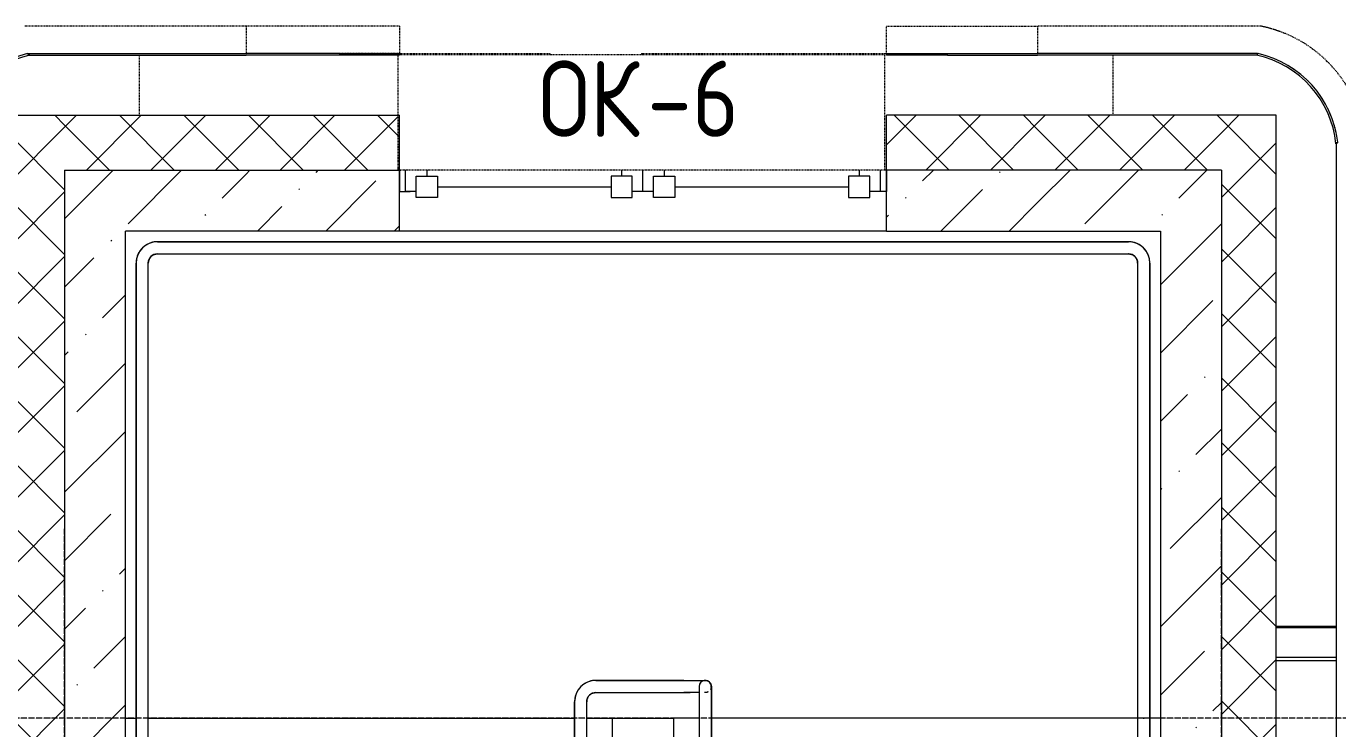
# Model space of a CAD drawing. Header units: millimetres. Extents: x -60946 to 138510, y -262288 to 24501.
# Drawn here: x 77701 to 82010, y -240943 to -238636 of the extents above; entities that cross this region are included whole.
import ezdxf

# ---------------------------------------------------------------- set-up
doc = ezdxf.new("R2010")
doc.units = ezdxf.units.MM
doc.linetypes.add('ADSK_Линия сетки', pattern=[25, 20, -2.5, 0, -2.5])
doc.linetypes.add('ADSK_Невидимые', pattern=[5, 3, -2])
for name, color, linetype, lineweight in [('_ Окна', 7, 'Continuous', 18), ('Лестницы', 7, 'Continuous', 9), ('Марки окон', 7, 'Continuous', 20), ('Обобщенные модели', 7, 'ADSK_Невидимые', 18), ('Ограждение', 7, 'Continuous', 9), ('Окна', 7, 'Continuous', 9), ('Оси', 7, 'Continuous', 9), ('Панели витража', 7, 'Continuous', 9), ('Перекрытие', 7, 'Continuous', 18), ('Стены внутренние', 7, 'Continuous', 18), ('Стены наружные', 7, 'Continuous', 18), ('Стены несущие', 7, 'Continuous', 30), ('Стены отделка', 7, 'Continuous', 30)]:
    doc.layers.add(name, color=color, linetype=linetype, lineweight=lineweight)
doc.styles.add('GOST Common_2', font='', dxfattribs={"width": 0.9, "height": 250})
doc.styles.get('GOST Common_2').set_extended_font_data('GOST Common')
pattern_1 = [(45, (69027.24, -250313.7), (84.1895, 308.696), [396.875, -79.375, 3.353, -76.022])]
pattern_2 = [(45, (69027.24, -250313.7), (-106.066, 106.066), []), (135, (69027.24, -250313.7), (-106.066, -106.066), [])]

# ---------------------------------------------------------------- blocks, each defined once
blk = doc.blocks.new('Обобщенные модели 10 - Обобщенные модели 10-1218172-План выхода на кровлю_')
at = {"layer": 'Обобщенные модели'}
for p, q in [((9045, 11582.5), (9045, 11385)), ((9895, 11585), (11495, 11585)), ((9895, 11585), (9895, 11205)), ((9900, 11587.5), (10395, 11587.5)), ((10395, 11585), (10395, 11587.5)), ((10695, 11587.5), (11500, 11587.5)), ((10695, 11587.5), (10695, 11585)), ((11495, 11205), (11495, 11585)), ((12245, 11385), (12245, 11582.5)), ((11495, 11205), (9895, 11205)), ((11500, 11205), (11495, 11205))]:
    blk.add_line(p, q, dxfattribs=at)
blk = doc.blocks.new('Системная панель - 1_Стемалит RAL 7016-3084360-План выхода на кровлю_')
at = {"layer": 'Панели витража'}
for p, q in [((-14420, 2.5), (-14222.5, 2.5)), ((-14222.5, -2.5), (-14420, -2.5))]:
    blk.add_line(p, q, dxfattribs=at)
blk = doc.blocks.new('Системная панель - 1_Алюминиевая панель RAL 1013-3087804-План выхода на кровлю_')
at = {"layer": 'Панели витража', "lineweight": 18}
for p, q in [((-511.4, 2.5), (203.4, 2.5)), ((-511.4, -2.5), (-511.4, 2.5)), ((511.4, 2.5), (203.4, 2.5)), ((511.4, -2.5), (511.4, 2.5)), ((-511.4, -2.5), (203.4, -2.5)), ((511.4, -2.5), (203.4, -2.5))]:
    blk.add_line(p, q, dxfattribs=at)
blk = doc.blocks.new('Системная панель - 1_Алюминиевая панель гладкая RAL 1013-3141525-План выхода на кровлю_')
at = {"layer": 'Панели витража', "lineweight": 18}
for p, q in [((-100, 2.5), (95.8, 2.5)), ((-100, -2.5), (-100, 2.5)), ((95.8, -2.5), (95.8, 2.5)), ((95.8, -2.5), (-100, -2.5))]:
    blk.add_line(p, q, dxfattribs=at)
blk = doc.blocks.new('Системная панель - 1_Алюминиевая панель гладкая RAL 1013-3141537-План выхода на кровлю_')
at = {"layer": 'Панели витража', "lineweight": 18}
for p, q in [((-100, 2.5), (100, 2.5)), ((-100, -2.5), (-100, 2.5)), ((100, -2.5), (100, 2.5)), ((100, -2.5), (-100, -2.5))]:
    blk.add_line(p, q, dxfattribs=at)
blk = doc.blocks.new('Системная панель - 1_Алюминиевая панель RAL 1013-3087808-План выхода на кровлю_')
at = {"layer": 'Панели витража', "lineweight": 18}
for p, q in [((-509.4, 2.5), (-213.2, 2.5)), ((-509.4, -2.5), (-509.4, 2.5)), ((509.4, 2.5), (-213.2, 2.5)), ((509.4, -2.5), (509.4, 2.5)), ((-509.4, -2.5), (-213.2, -2.5)), ((509.4, -2.5), (-213.2, -2.5))]:
    blk.add_line(p, q, dxfattribs=at)
blk = doc.blocks.new('Панель изогнутая_маленькая - Панель изогнутая_RAL 1013-3031545-План выхода на кровлю_')
at = {"layer": 'Панели витража', "lineweight": 18}
for p, q in [((-195.2, 3.7), (-195.2, -4)), ((195.2, -4.7), (195.2, 3))]:
    blk.add_line(p, q, dxfattribs=at)
for radius, start, end in [(337.7, 54.5935, 125.2079), (331.4, 53.8221, 125.9737)]:
    blk.add_arc((-0.5, -272.2), radius, start, end, dxfattribs=at)
blk = doc.blocks.new('Панель изогнутая_маленькая - Панель изогнутая_RAL 1013-1339963-План выхода на кровлю_')
at = {"layer": 'Панели витража', "lineweight": 18}
for p, q in [((-198, 4), (-198, -3.7)), ((198, -3), (198, 4.7))]:
    blk.add_line(p, q, dxfattribs=at)
for radius, start, end in [(334, 233.7502, 306.452), (340.3, 234.5152, 305.6814)]:
    blk.add_arc((-0.5, 273.4), radius, start, end, dxfattribs=at)
blk = doc.blocks.new('Обобщенные модели 13 - Обобщенные модели 1-3016844-План выхода на кровлю_')
at = {"layer": 'Обобщенные модели'}
for p, q in [((9396.2, 11677.5), (8669.1, 11677.5)), ((9396.2, 11677.5), (9396.2, 11587.5)), ((9900, 11677.5), (9396.2, 11677.5)), ((9900, 11677.5), (9900, 11587.5)), ((11500, 11587.5), (11500, 11677.5)), ((11500, 11677.5), (11996.2, 11677.5)), ((12730.8, 11677.5), (11996.2, 11677.5)), ((11996.2, 11677.5), (11996.2, 11587.5)), ((12765, 11667.7), (12765, 11668.9)), ((8678.9, 11587.5), (8681.4, 11587.5)), ((9900, 11587.5), (9396.2, 11587.5)), ((11500, 11587.5), (11996.2, 11587.5)), ((12718.7, 11587.5), (12721.3, 11587.5))]:
    blk.add_line(p, q, dxfattribs=at)
for centre, radius, start, end in [((12646.8, 11258.1), 427.7, 5.5117, 78.6758), ((12643.6, 11256.1), 430.3, 73.6145, 78.2981), ((12643.6, 11256.1), 430.3, 69.9091, 72.9192), ((12643.6, 11256.1), 430.3, 67.2516, 68.2253), ((12643.6, 11256.1), 430.3, 53.2332, 53.7373), ((12643.6, 11256.1), 430.3, 44.8823, 45.6762), ((12646.8, 11258.1), 337.7, 53.1663, 56.9511), ((12646.8, 11258.1), 337.7, 42.6471, 46.8016), ((12646.8, 11258.1), 337.7, 32.3251, 36.6521), ((12646.8, 11258.1), 337.7, 22.0834, 26.5025), ((12646.8, 11258.1), 337.7, 11.8822, 16.353), ((12646.8, 11258.1), 337.7, 6.2662, 6.5874)]:
    blk.add_arc(centre, radius, start, end, dxfattribs=at)
blk = doc.blocks.new('Системная панель - 1_Алюминиевая панель RAL 1013-1387244-План выхода на кровлю_')
at = {"layer": 'Панели витража', "lineweight": 18}
for p, q in [((4390, 2.5), (-4390, 2.5)), ((4390, -2.5), (4390, 2.5))]:
    blk.add_line(p, q, dxfattribs=at)
blk = doc.blocks.new('ОКНО L03 _2СТ_RS - ОК-6_1600х1980h_лестничная клетка-V53-План выхода на кровлю_')
at = {"layer": '_ Окна'}
for p, q in [((-838.1, 100), (-838.1, 30)), ((-838.1, 100), (-833.1, 100)), ((-818.1, 30), (-818.1, 100)), ((-748.1, 100), (-748.1, 80)), ((-108.1, 100), (-108.1, 80)), ((-38.1, 30), (-38.1, 100)), ((-38.1, 30), (-38.1, 100)), ((31.9, 100), (31.9, 80)), ((671.9, 100), (671.9, 80)), ((741.9, 30), (741.9, 100)), ((761.9, 100), (756.9, 100)), ((761.9, 100), (761.9, 30)), ((-783.1, 10), (-783.1, 80)), ((-783.1, 80), (-713.1, 80)), ((-713.1, 80), (-713.1, 10)), ((-713.1, 45), (-143.1, 45)), ((-143.1, 80), (-143.1, 10)), ((-73.1, 80), (-143.1, 80)), ((-73.1, 10), (-73.1, 80)), ((-3.1, 10), (-3.1, 80)), ((-3.1, 80), (66.9, 80)), ((66.9, 80), (66.9, 10)), ((66.9, 45), (636.9, 45)), ((636.9, 80), (636.9, 10)), ((706.9, 80), (636.9, 80)), ((706.9, 10), (706.9, 80)), ((-838.1, 30), (-803.1, 30)), ((-783.1, 30), (-818.1, 30)), ((-713.1, 10), (-783.1, 10)), ((-143.1, 10), (-73.1, 10)), ((-38.1, 30), (-73.1, 30)), ((-3.1, 30), (-38.1, 30)), ((66.9, 10), (-3.1, 10)), ((636.9, 10), (706.9, 10)), ((741.9, 30), (706.9, 30)), ((761.9, 30), (726.9, 30))]:
    blk.add_line(p, q, dxfattribs=at)
blk = doc.blocks.new('Тип перил - Перила_Внутренний_-3275139-План выхода на кровлю_')
at = {"layer": 'Ограждение'}
for p, q in [((12295, 10970), (9105, 10970)), ((9105, 10930), (12295, 10930)), ((9035, 10900), (9035, 9417.8)), ((9075, 9417.8), (9075, 10900)), ((12325, 10900), (12325, 9405)), ((12365, 9405), (12365, 10900)), ((9035, 9403.4), (9035, 5505)), ((9075, 5505), (9075, 9403.4)), ((12325, 9405), (12325, 5136.2)), ((12365, 5136.2), (12365, 9405)), ((12342.9, 5177.5), (12347.1, 5177.5))]:
    blk.add_line(p, q, dxfattribs=at)
at = {"layer": 'Ограждение', "flags": 128}
for points in [[(9105, 10970), (9102.2, 10969.9), (9099.4, 10969.7), (9096.6, 10969.5), (9093.8, 10969.1), (9091.1, 10968.6), (9088.4, 10968), (9085.7, 10967.2), (9083, 10966.4), (9080.3, 10965.5), (9077.7, 10964.4), (9075.2, 10963.3), (9072.7, 10962.1), (9070.2, 10960.7), (9067.8, 10959.3), (9065.5, 10957.7), (9063.2, 10956.1), (9061, 10954.4), (9058.8, 10952.6), (9056.8, 10950.7), (9054.8, 10948.7), (9052.9, 10946.7), (9051, 10944.6), (9049.3, 10942.4), (9047.7, 10940.1), (9046.1, 10937.8), (9044.6, 10935.4), (9043.3, 10933), (9042, 10930.5), (9040.8, 10927.9), (9039.8, 10925.3), (9038.8, 10922.7), (9037.9, 10920), (9037.2, 10917.3), (9036.5, 10914.6), (9036, 10911.9), (9035.6, 10909.1), (9035.3, 10906.3), (9035.1, 10903.5), (9035, 10900.7), (9035, 10900)], [(12365, 10900), (12364.9, 10902.8), (12364.8, 10905.6), (12364.5, 10908.3), (12364.1, 10911.1), (12363.6, 10913.9), (12363, 10916.6), (12362.3, 10919.3), (12361.4, 10922), (12360.5, 10924.6), (12359.5, 10927.2), (12358.3, 10929.8), (12357.1, 10932.3), (12355.7, 10934.8), (12354.3, 10937.2), (12352.8, 10939.5), (12351.1, 10941.8), (12349.4, 10944), (12347.6, 10946.1), (12345.7, 10948.2), (12343.8, 10950.2), (12341.7, 10952.1), (12339.6, 10953.9), (12337.4, 10955.7), (12335.1, 10957.3), (12332.8, 10958.9), (12330.4, 10960.3), (12328, 10961.7), (12325.5, 10963), (12323, 10964.1), (12320.4, 10965.2), (12317.7, 10966.2), (12315.1, 10967), (12312.4, 10967.8), (12309.6, 10968.4), (12306.9, 10969), (12304.1, 10969.4), (12301.3, 10969.7), (12298.6, 10969.9), (12295.8, 10970), (12295, 10970)], [(9075, 10900), (9075, 10901.2), (9075.1, 10902.4), (9075.2, 10903.6), (9075.4, 10904.7), (9075.6, 10905.9), (9075.9, 10907.1), (9076.2, 10908.3), (9076.5, 10909.4), (9076.9, 10910.5), (9077.4, 10911.7), (9077.9, 10912.7), (9078.4, 10913.8), (9079, 10914.9), (9079.6, 10915.9), (9080.2, 10916.9), (9080.9, 10917.9), (9081.7, 10918.8), (9082.4, 10919.8), (9083.3, 10920.6), (9084.1, 10921.5), (9085, 10922.3), (9085.9, 10923.1), (9086.8, 10923.8), (9087.8, 10924.5), (9088.8, 10925.2), (9089.8, 10925.8), (9090.9, 10926.4), (9091.9, 10927), (9093, 10927.5), (9094.1, 10927.9), (9095.3, 10928.3), (9096.4, 10928.7), (9097.6, 10929), (9098.7, 10929.3), (9099.9, 10929.5), (9101.1, 10929.7), (9102.3, 10929.8), (9103.5, 10929.9), (9104.7, 10930), (9105, 10930)], [(12295, 10930), (12296.2, 10929.9), (12297.4, 10929.9), (12298.6, 10929.8), (12299.8, 10929.6), (12301, 10929.4), (12302.1, 10929.1), (12303.3, 10928.8), (12304.4, 10928.4), (12305.6, 10928), (12306.7, 10927.6), (12307.8, 10927.1), (12308.9, 10926.6), (12309.9, 10926), (12310.9, 10925.4), (12311.9, 10924.7), (12312.9, 10924), (12313.9, 10923.3), (12314.8, 10922.5), (12315.7, 10921.7), (12316.5, 10920.9), (12317.3, 10920), (12318.1, 10919.1), (12318.9, 10918.1), (12319.6, 10917.2), (12320.2, 10916.2), (12320.9, 10915.2), (12321.5, 10914.1), (12322, 10913), (12322.5, 10911.9), (12323, 10910.8), (12323.4, 10909.7), (12323.7, 10908.6), (12324.1, 10907.4), (12324.3, 10906.2), (12324.6, 10905.1), (12324.7, 10903.9), (12324.9, 10902.7), (12325, 10901.5), (12325, 10900.3), (12325, 10900)], [(9035, 9417.8), (9035, 9416.6), (9035, 9415.4), (9035, 9414.2), (9035, 9413), (9035, 9411.9), (9035, 9410.7), (9035, 9409.5), (9035, 9408.4), (9035, 9407.2), (9035, 9406.1), (9035, 9405), (9035, 9404), (9035, 9403.4)], [(9075, 9403.4), (9075, 9404.4), (9075, 9405.5), (9075, 9406.6), (9075, 9407.7), (9075, 9408.9), (9075, 9410), (9075, 9411.2), (9075, 9412.4), (9075, 9413.5), (9075, 9414.7), (9075, 9415.9), (9075, 9417.1), (9075, 9417.8)], [(12343, 9405), (12345, 9405), (12347, 9405)], [(9057, 5505), (9055, 5505), (9053, 5505)]]:
    blk.add_lwpolyline(points, dxfattribs=at)
blk = doc.blocks.new('Тип перил - Перила_Внутренний_-V61-План выхода на кровлю_')
at = {"layer": 'Ограждение'}
for p, q in [((9105, 10970), (12295, 10970)), ((9105, 10930), (12295, 10930)), ((9035, 9417.8), (9035, 10900)), ((9075, 9417.8), (9075, 10900)), ((12325, 10900), (12325, 9405)), ((12365, 10900), (12365, 9405)), ((9035, 9393.7), (9035, 9417.8)), ((9035, 5505), (9035, 9393.7)), ((9075, 9393.7), (9075, 9417.8)), ((9075, 5505), (9075, 9393.7)), ((12365, 9405), (12325, 9405)), ((12325, 9405), (12325, 4905)), ((12365, 9405), (12365, 4905)), ((9035, 5505), (9075, 5505)), ((12365, 4905), (12325, 4905))]:
    blk.add_line(p, q, dxfattribs=at)
for centre, radius, start, end in [((9105, 10900), 70, 90, 180), ((12295, 10900), 70, 0, 90), ((9105, 10900), 30, 90, 180), ((12295, 10900), 30, 0, 90)]:
    blk.add_arc(centre, radius, start, end, dxfattribs=at)
blk = doc.blocks.new('Тип перил - Перила_Внутренний_-3275154-План выхода на кровлю_')
at = {"layer": 'Ограждение', "flags": 128}
for points in [[(9105, 10970), (9102.2, 10969.9), (9099.4, 10969.7), (9096.6, 10969.5), (9093.8, 10969.1), (9091.1, 10968.6), (9088.4, 10968), (9085.7, 10967.2), (9083, 10966.4), (9080.3, 10965.5), (9077.7, 10964.4), (9075.2, 10963.3), (9072.7, 10962.1), (9070.2, 10960.7), (9067.8, 10959.3), (9065.5, 10957.7), (9063.2, 10956.1), (9061, 10954.4), (9058.8, 10952.6), (9056.8, 10950.7), (9054.8, 10948.7), (9052.9, 10946.7), (9051, 10944.6), (9049.3, 10942.4), (9047.7, 10940.1), (9046.1, 10937.8), (9044.6, 10935.4), (9043.3, 10933), (9042, 10930.5), (9040.8, 10927.9), (9039.8, 10925.3), (9038.8, 10922.7), (9037.9, 10920), (9037.2, 10917.3), (9036.5, 10914.6), (9036, 10911.9), (9035.6, 10909.1), (9035.3, 10906.3), (9035.1, 10903.5), (9035, 10900.7)], [(12365, 10900), (12364.9, 10902.8), (12364.8, 10905.6), (12364.5, 10908.3), (12364.1, 10911.1), (12363.6, 10913.9), (12363, 10916.6), (12362.3, 10919.3), (12361.4, 10922), (12360.5, 10924.6), (12359.5, 10927.2), (12358.3, 10929.8), (12357.1, 10932.3), (12355.7, 10934.8), (12354.3, 10937.2), (12352.8, 10939.5), (12351.1, 10941.8), (12349.4, 10944), (12347.6, 10946.1), (12345.7, 10948.2), (12343.8, 10950.2), (12341.7, 10952.1), (12339.6, 10953.9), (12337.4, 10955.7), (12335.1, 10957.3), (12332.8, 10958.9), (12330.4, 10960.3), (12328, 10961.7), (12325.5, 10963), (12323, 10964.1), (12320.4, 10965.2), (12317.7, 10966.2), (12315.1, 10967), (12312.4, 10967.8), (12309.6, 10968.4), (12306.9, 10969), (12304.1, 10969.4), (12301.3, 10969.7), (12298.6, 10969.9), (12295.8, 10970)], [(9035, 9417.8), (9035, 9416.6), (9035, 9415.4), (9035, 9414.2), (9035, 9413), (9035, 9411.9), (9035, 9410.7), (9035, 9409.5), (9035, 9408.4), (9035, 9407.2), (9035, 9406.1), (9035, 9405), (9035, 9404), (9035, 9403.4)], [(9075, 9403.4), (9075, 9404.4), (9075, 9405.5), (9075, 9406.6), (9075, 9407.7), (9075, 9408.9), (9075, 9410), (9075, 9411.2), (9075, 9412.4), (9075, 9413.5), (9075, 9414.7), (9075, 9415.9), (9075, 9417.1)]]:
    blk.add_lwpolyline(points, dxfattribs=at)
blk = doc.blocks.new('Тип перил - Перила_Внутренний_-V63-План выхода на кровлю_')
at = {"layer": 'Ограждение'}
for p, q in [((9035, 9403.3), (9035, 9417.8)), ((9075, 9403.3), (9075, 9417.8))]:
    blk.add_line(p, q, dxfattribs=at)
for centre, start, end in [((9105, 10900), 140.2351, 180), ((9105, 10900), 90, 129.7649), ((12295, 10900), 50.2351, 88.2446), ((12295, 10900), 0, 39.7649)]:
    blk.add_arc(centre, 30, start, end, dxfattribs=at)
blk = doc.blocks.new('Тип верхнего поручня - Верхний поручень_Внутренний_-3275219-План выхода на кровлю_')
at = {"layer": 'Ограждение'}
for p, q in [((10834.6, 9529.6), (10545.4, 9529.6)), ((10545.4, 9489.6), (10834.6, 9489.6)), ((10884.6, 9494), (10884.6, 5136.2)), ((10924.6, 5136.2), (10924.6, 9494)), ((10475.4, 9459.6), (10475.4, 9417.8)), ((10515.4, 9417.8), (10515.4, 9459.6)), ((10475.4, 9403.4), (10475.4, 5825.9)), ((10515.4, 5825.9), (10515.4, 9403.4)), ((10475.4, 5792.1), (10475.4, 5625)), ((10515.4, 5625), (10515.4, 5792.1)), ((10497.7, 5625), (10493.1, 5625)), ((10906.7, 5177.5), (10902.5, 5177.5))]:
    blk.add_line(p, q, dxfattribs=at)
at = {"layer": 'Ограждение', "flags": 128}
for points in [[(10545.4, 9529.6), (10542.6, 9529.5), (10539.8, 9529.3), (10537, 9529.1), (10534.2, 9528.7), (10531.5, 9528.2), (10528.8, 9527.6), (10526.1, 9526.8), (10523.4, 9526), (10520.7, 9525.1), (10518.1, 9524), (10515.6, 9522.9), (10513.1, 9521.7), (10510.6, 9520.3), (10508.2, 9518.9), (10505.9, 9517.3), (10503.6, 9515.7), (10501.4, 9514), (10499.2, 9512.2), (10497.2, 9510.3), (10495.2, 9508.3), (10493.3, 9506.3), (10491.4, 9504.2), (10489.7, 9502), (10488.1, 9499.7), (10486.5, 9497.4), (10485, 9495), (10483.7, 9492.6), (10482.4, 9490.1), (10481.2, 9487.5), (10480.2, 9484.9), (10479.2, 9482.3), (10478.3, 9479.6), (10477.6, 9476.9), (10476.9, 9474.2), (10476.4, 9471.5), (10476, 9468.7), (10475.7, 9465.9), (10475.5, 9463.1), (10475.4, 9460.3), (10475.4, 9459.6)], [(10834.6, 9529.6), (10837.4, 9529.6), (10840.2, 9529.6), (10843, 9529.6), (10845.8, 9529.6), (10848.5, 9529.6), (10851.2, 9529.6), (10853.9, 9529.6), (10856.6, 9529.6), (10859.3, 9529.6), (10861.9, 9529.6), (10864.4, 9529.6), (10866.9, 9529.6), (10869.4, 9529.6), (10871.8, 9529.6), (10874.1, 9529.6), (10876.4, 9529.6), (10878.6, 9529.6), (10880.8, 9529.6), (10882.8, 9529.6), (10884.8, 9529.6), (10886.7, 9529.6), (10888.6, 9529.6), (10890.3, 9529.6), (10891.9, 9529.6), (10893.5, 9529.6), (10895, 9529.6), (10896.3, 9529.6), (10897.6, 9529.6), (10898.8, 9529.6), (10899.8, 9529.6), (10900.8, 9529.6), (10901.7, 9529.6), (10902.4, 9529.6), (10903.1, 9529.6), (10903.6, 9529.6), (10904, 9529.6), (10904.3, 9529.6), (10904.5, 9529.6), (10904.6, 9529.6), (10904.6, 9529.6)], [(10904.6, 9529.6), (10905.4, 9529.6), (10906.2, 9529.5), (10907, 9529.4), (10907.8, 9529.3), (10908.6, 9529.2), (10909.4, 9529), (10910.1, 9528.8), (10910.9, 9528.6), (10911.6, 9528.3), (10912.4, 9528), (10913.1, 9527.7), (10913.8, 9527.3), (10914.5, 9526.9), (10915.2, 9526.5), (10915.9, 9526.1), (10916.5, 9525.6), (10917.2, 9525.1), (10917.8, 9524.6), (10918.4, 9524.1), (10918.9, 9523.5), (10919.5, 9522.9), (10920, 9522.3), (10920.5, 9521.7), (10921, 9521), (10921.4, 9520.4), (10921.8, 9519.7), (10922.2, 9519), (10922.6, 9518.3), (10922.9, 9517.6), (10923.2, 9516.8), (10923.5, 9516.1), (10923.8, 9515.3), (10924, 9514.5), (10924.2, 9513.8), (10924.3, 9513), (10924.4, 9512.2), (10924.5, 9511.4), (10924.6, 9510.6), (10924.6, 9509.8), (10924.6, 9509), (10924.6, 9508.2), (10924.5, 9507.4), (10924.4, 9506.6), (10924.2, 9505.8), (10924.1, 9505), (10923.9, 9504.2), (10923.7, 9503.5), (10923.4, 9502.7), (10923.1, 9502), (10922.8, 9501.2), (10922.4, 9500.5), (10922.1, 9499.8)], [(10515.4, 9459.6), (10515.4, 9460.8), (10515.5, 9462), (10515.6, 9463.2), (10515.8, 9464.3), (10516, 9465.5), (10516.3, 9466.7), (10516.6, 9467.9), (10516.9, 9469), (10517.3, 9470.1), (10517.8, 9471.3), (10518.3, 9472.3), (10518.8, 9473.4), (10519.4, 9474.5), (10520, 9475.5), (10520.6, 9476.5), (10521.3, 9477.5), (10522.1, 9478.4), (10522.8, 9479.4), (10523.7, 9480.2), (10524.5, 9481.1), (10525.4, 9481.9), (10526.3, 9482.7), (10527.2, 9483.4), (10528.2, 9484.1), (10529.2, 9484.8), (10530.2, 9485.4), (10531.3, 9486), (10532.3, 9486.6), (10533.4, 9487.1), (10534.5, 9487.5), (10535.7, 9487.9), (10536.8, 9488.3), (10538, 9488.6), (10539.1, 9488.9), (10540.3, 9489.1), (10541.5, 9489.3), (10542.7, 9489.4), (10543.9, 9489.5), (10545.1, 9489.6), (10545.4, 9489.6)], [(10884.6, 9489.6), (10883.4, 9489.6), (10881.3, 9489.6), (10879.2, 9489.6), (10877, 9489.6), (10874.7, 9489.6), (10872.4, 9489.6), (10870, 9489.6), (10867.6, 9489.6), (10865.1, 9489.6), (10862.6, 9489.6), (10860, 9489.6), (10857.3, 9489.6), (10854.7, 9489.6), (10852, 9489.6), (10849.2, 9489.6), (10846.5, 9489.6), (10843.7, 9489.6), (10840.9, 9489.6), (10838.2, 9489.6), (10835.4, 9489.6), (10834.6, 9489.6)], [(10884.6, 9509.6), (10884.6, 9509.5), (10884.6, 9509.5), (10884.6, 9509.4), (10884.6, 9509.2), (10884.6, 9509), (10884.6, 9508.7), (10884.6, 9508.4), (10884.6, 9508), (10884.6, 9507.6), (10884.6, 9507.2), (10884.6, 9506.7), (10884.6, 9506.2), (10884.6, 9505.6), (10884.6, 9505), (10884.6, 9504.3), (10884.6, 9503.6), (10884.6, 9502.9), (10884.6, 9502.1), (10884.6, 9501.3), (10884.6, 9500.5), (10884.6, 9499.6), (10884.6, 9498.7), (10884.6, 9497.7), (10884.6, 9496.8), (10884.6, 9495.8), (10884.6, 9494.8), (10884.6, 9494)], [(10904.5, 9489.6), (10904.4, 9489.6), (10904.1, 9489.6), (10903.7, 9489.6), (10903.2, 9489.6), (10902.6, 9489.6)], [(10914.2, 9492), (10913.5, 9491.7), (10912.8, 9491.3), (10912, 9491), (10911.3, 9490.7), (10910.5, 9490.5), (10909.8, 9490.2), (10909, 9490.1), (10908.2, 9489.9), (10907.4, 9489.8), (10906.6, 9489.7), (10905.8, 9489.6), (10905, 9489.6)], [(10924.6, 9494), (10924.6, 9495.1), (10924.6, 9496.1), (10924.6, 9497.1), (10924.6, 9498), (10924.6, 9499), (10924.6, 9499.9), (10924.6, 9500.7), (10924.6, 9501.6), (10924.6, 9502.4), (10924.6, 9503.1), (10924.6, 9503.8), (10924.6, 9504.5), (10924.6, 9505.2), (10924.6, 9505.8), (10924.6, 9506.3), (10924.6, 9506.9), (10924.6, 9507.3), (10924.6, 9507.8), (10924.6, 9508.2), (10924.6, 9508.5), (10924.6, 9508.8), (10924.6, 9509), (10924.6, 9509.2), (10924.6, 9509.4), (10924.6, 9509.5), (10924.6, 9509.6), (10924.6, 9509.6)], [(10475.4, 9417.8), (10475.4, 9416.6), (10475.4, 9415.4), (10475.4, 9414.2), (10475.4, 9413), (10475.4, 9411.9), (10475.4, 9410.7), (10475.4, 9409.5), (10475.4, 9408.4), (10475.4, 9407.2), (10475.4, 9406.1), (10475.4, 9405), (10475.4, 9404), (10475.4, 9403.4)], [(10515.4, 9403.4), (10515.4, 9404.4), (10515.4, 9405.5), (10515.4, 9406.6), (10515.4, 9407.7), (10515.4, 9408.9), (10515.4, 9410), (10515.4, 9411.2), (10515.4, 9412.4), (10515.4, 9413.5), (10515.4, 9414.7), (10515.4, 9415.9), (10515.4, 9417.1), (10515.4, 9417.8)], [(10475.4, 5792.1), (10475.4, 5794.9), (10475.4, 5797.7), (10475.4, 5800.5), (10475.4, 5803.3), (10475.4, 5806), (10475.4, 5808.8), (10475.4, 5811.5), (10475.4, 5814.1), (10475.4, 5816.8), (10475.4, 5819.4), (10475.4, 5821.9), (10475.4, 5824.5), (10475.4, 5825.9)], [(10515.4, 5825.9), (10515.4, 5823.4), (10515.4, 5820.9), (10515.4, 5818.3), (10515.4, 5815.7), (10515.4, 5813), (10515.4, 5810.3), (10515.4, 5807.6), (10515.4, 5804.9), (10515.4, 5802.1), (10515.4, 5799.3), (10515.4, 5796.5), (10515.4, 5793.7), (10515.4, 5792.1)]]:
    blk.add_lwpolyline(points, dxfattribs=at)
at = {"layer": 'Ограждение'}
for start, end in [(0, 180), (140.6214, 188.2426), (100.8821, 135), (90, 98.9414), (81.5852, 90), (40.7142, 79.9729), (180, 186.411), (170, 173.356), (186.6424, 190), (23.828, 36.6713), (351.7579, 21.3589), (6.6424, 10), (350, 353.356), (353.5916, 0)]:
    blk.add_arc((10904.6, 9509.6), 20, start, end, dxfattribs=at)
blk = doc.blocks.new('Тип верхнего поручня - Верхний поручень_Внутренний_-V66-План выхода на кровлю_')
at = {"layer": 'Ограждение'}
for p, q in [((10545.4, 9529.6), (10854.6, 9529.6)), ((10854.6, 9529.6), (10904.6, 9529.6)), ((10545.4, 9489.6), (10854.6, 9489.6)), ((10884.6, 9489.6), (10884.6, 9483.7)), ((10884.6, 9483.7), (10884.6, 4916.2)), ((10924.6, 9509.6), (10924.6, 9483.7)), ((10924.6, 9483.7), (10924.6, 4916.2)), ((10475.4, 9417.8), (10475.4, 9459.6)), ((10515.4, 9417.8), (10515.4, 9459.6)), ((10475.4, 9393.7), (10475.4, 9417.8)), ((10475.4, 5816.2), (10475.4, 9393.7)), ((10515.4, 9393.7), (10515.4, 9417.8)), ((10515.4, 5816.2), (10515.4, 9393.7)), ((10475.4, 5792.1), (10475.4, 5816.2)), ((10475.4, 5625), (10475.4, 5792.1)), ((10515.4, 5792.1), (10515.4, 5816.2)), ((10515.4, 5625), (10515.4, 5792.1)), ((10475.4, 5625), (10515.4, 5625)), ((10884.6, 4916.2), (10884.6, 4892.1)), ((10924.6, 4916.2), (10924.6, 4892.1)), ((10884.6, 4892.1), (10884.6, 4850.4)), ((10924.6, 4892.1), (10924.6, 4850.4)), ((8720, 4780.4), (8720, 4820.4)), ((10854.6, 4820.4), (8720, 4820.4)), ((10854.6, 4780.4), (8720, 4780.4))]:
    blk.add_line(p, q, dxfattribs=at)
for centre, radius, start, end in [((10545.4, 9459.6), 70, 90, 180), ((10545.4, 9459.6), 30, 90, 180), ((10854.6, 4850.4), 30, 270, 0), ((10854.6, 4850.4), 70, 270, 0)]:
    blk.add_arc(centre, radius, start, end, dxfattribs=at)

msp = doc.modelspace()

# ---------------------------------------------------------------- hatches: boundary and pattern name
at = {"layer": 'Стены наружные', "lineweight": 9}
h = msp.add_hatch(dxfattribs=at)
h.set_pattern_fill('FP_4', color=256, style=0, pattern_type=2)
h.set_pattern_definition(pattern_2)
h.paths.add_polyline_path([(77827.2448, -247888.7359), (77827.2448, -246933.7359), (77647.2448, -246933.7359), (77647.2448, -247888.7359), (77767.2448, -247888.7359)])
h.paths.add_polyline_path([(77772.2448, -246883.7359), (77772.2448, -246233.7359), (77710.2448, -246233.7359), (77710.2448, -246883.7359), (77769.2056, -246883.7359)])
h.paths.add_polyline_path([(77802.2448, -246883.7359), (77827.2448, -246883.7359), (77827.2448, -246233.7359), (77802.2448, -246233.7359), (77802.2448, -246853.5026)])
h.paths.add_polyline_path([(77647.2448, -246883.7359), (77680.2448, -246883.7359), (77680.2448, -246233.7359), (77647.2448, -246233.7359), (77647.2448, -246882.6462)])
h.paths.add_polyline_path([(77780.2536, -246183.7359), (77827.2448, -246183.7359), (77827.2448, -245533.3359), (77747.2448, -245533.3359), (77747.2448, -245493.3359), (77827.2448, -245493.3359), (77827.2448, -238928.7359), (77647.2448, -238928.7359), (77647.2448, -246183.7359), (77769.2056, -246183.7359)])
h = msp.add_hatch(dxfattribs=at)
h.set_pattern_fill('FP_4', color=256, style=0, pattern_type=2)
h.set_pattern_definition(pattern_2)
h.paths.add_polyline_path([(81565.3814, -239108.7359), (81627.2448, -239108.7359), (81627.2448, -238928.7359), (81023.4488, -238928.7359), (81023.4488, -239108.7359), (81242.3026, -239108.7359)])
h.paths.add_polyline_path([(78423.4488, -239108.7359), (78423.4488, -238928.7359), (77827.2448, -238928.7359), (77827.2448, -239108.7359), (78334.5935, -239108.7359)])
h = msp.add_hatch(dxfattribs=at)
h.set_pattern_fill('FP_4', color=256, style=0, pattern_type=2)
h.set_pattern_definition(pattern_2)
h.paths.add_polyline_path([(80919.2238, -239108.7359), (81023.4488, -239108.7359), (81023.4488, -238928.7359), (80527.2448, -238928.7359), (80527.2448, -239108.7359), (80596.145, -239108.7359)])
h.paths.add_polyline_path([(78922.2448, -239108.7359), (78922.2448, -238928.7359), (78423.4488, -238928.7359), (78423.4488, -239108.7359), (78657.6722, -239108.7359)])
h = msp.add_hatch(dxfattribs=at)
h.set_pattern_fill('FP_4', color=256, style=0, pattern_type=2)
h.set_pattern_definition(pattern_2)
h.paths.add_polyline_path([(81757.2448, -247708.7359), (81807.2448, -247707.7634), (81807.2448, -238928.7359), (81627.2448, -238928.7359), (81627.2448, -247708.7359)])
h = msp.add_hatch(dxfattribs=at)
h.set_pattern_fill('FP_2', color=256, style=0, pattern_type=2)
h.set_pattern_definition(pattern_1)
h.paths.add_polyline_path([(81627.2448, -239308.7359), (81627.2448, -239108.7359), (81023.4488, -239108.7359), (81023.4488, -239308.7359), (81565.3814, -239308.7359)])
h.paths.add_polyline_path([(77827.2448, -239308.7359), (78423.4488, -239308.7359), (78423.4488, -239108.7359), (77827.2448, -239108.7359)])
h = msp.add_hatch(dxfattribs=at)
h.set_pattern_fill('FP_2', color=256, style=0, pattern_type=2)
h.set_pattern_definition(pattern_1)
h.paths.add_polyline_path([(78423.4488, -239308.7359), (78927.2448, -239308.7359), (78927.2448, -239108.7359), (78423.4488, -239108.7359), (78423.4488, -239265.6166)])
h.paths.add_polyline_path([(81023.4488, -239308.7359), (81023.4488, -239108.7359), (80527.2448, -239108.7359), (80527.2448, -239308.7359), (80919.2238, -239308.7359)])
h = msp.add_hatch(dxfattribs=at)
h.set_pattern_fill('FP_2', color=256, style=0, pattern_type=2)
h.set_pattern_definition(pattern_1)
h.paths.add_polyline_path([(77827.2448, -247708.7359), (78027.2448, -247708.7359), (78027.2448, -245533.3359), (77827.2448, -245533.3359), (77827.2448, -246184.1497), (77836.6405, -246185.7994), (77842.4898, -246189.1916), (77847.1812, -246194.0018), (77850.235, -246199.4699), (77851.6343, -246204.0986), (77852.2448, -246208.7359), (77849.9753, -246218.629), (77847.0987, -246223.5775), (77841.7827, -246228.8228), (77836.6781, -246231.6568), (77832.0862, -246232.9943), (77827.2448, -246233.7359), (77827.2448, -246884.1497), (77836.6405, -246885.7994), (77842.4898, -246889.1916), (77847.1812, -246894.0018), (77850.235, -246899.4699), (77851.6343, -246904.0986), (77852.2448, -246908.7359), (77849.9753, -246918.629), (77847.0987, -246923.5775), (77841.7827, -246928.8228), (77836.6781, -246931.6568), (77832.0862, -246932.9943), (77827.2448, -246933.7359), (77827.2448, -247689.0604)])
h.paths.add_polyline_path([(77920.8053, -245460.0026), (77921.4713, -245460.0026), (77921.4713, -245459.1476)])
h.paths.add_polyline_path([(77827.2448, -245493.3359), (77920.5781, -245493.3359), (77920.5781, -245452.0371), (77917.2448, -245450.6564), (77913.1027, -245447.478), (77909.9243, -245443.3359), (77907.9263, -245438.5123), (77907.2448, -245433.3359), (77907.9263, -245428.1595), (77909.9243, -245423.3359), (77914.715, -245417.9566), (77917.2448, -245416.0154), (77922.0684, -245414.0174), (77927.2448, -245413.3359), (77932.4212, -245414.0174), (77939.7747, -245417.9566), (77941.387, -245419.1938), (77944.5653, -245423.3359), (77946.5633, -245428.1595), (77947.2448, -245433.3359), (77946.5633, -245438.5123), (77944.5653, -245443.3359), (77941.387, -245447.478), (77933.9115, -245453.3359), (77933.9115, -245493.3359), (78027.2448, -245493.3359), (78027.2448, -239308.7359), (77827.2448, -239308.7359), (77827.2448, -245417.9566)])
h.paths.add_polyline_path([(77933.0183, -245460.0026), (77933.6843, -245459.2321), (77932.4212, -245456.6529)])
h = msp.add_hatch(dxfattribs=at)
h.set_pattern_fill('FP_2', color=256, style=0, pattern_type=2)
h.set_pattern_definition(pattern_1)
h.paths.add_polyline_path([(81527.2448, -247508.7359), (81627.2448, -247508.7359), (81627.2448, -239308.7359), (81427.2448, -239308.7359), (81427.2448, -247508.7359)])

# ---------------------------------------------------------------- linework, layer by layer
at = {"layer": 'Лестницы'}
for p, q in [((80527.2448, -239308.7359), (78927.2448, -239308.7359)), ((78027.2448, -240908.7359), (78062.7785, -240908.7359)), ((78027.2448, -240908.7359), (78062.7785, -240908.7359)), ((78101.7111, -240908.7359), (79503.1785, -240908.7359)), ((78101.7111, -240908.7359), (79503.1785, -240908.7359)), ((79542.1111, -240908.7359), (79627.2448, -240908.7359)), ((79542.1111, -240908.7359), (79627.2448, -240908.7359)), ((79627.2448, -240908.7359), (79827.2448, -240908.7359)), ((79627.2448, -241208.7359), (79627.2448, -240908.7359)), ((79911.8448, -240908.7359), (79827.2448, -240908.7359)), ((79827.2448, -240908.7359), (79827.2448, -241208.7359)), ((79911.8448, -240908.7359), (79827.2448, -240908.7359)), ((81352.2448, -240908.7359), (79951.8448, -240908.7359)), ((81352.2448, -240908.7359), (79951.8448, -240908.7359)), ((81427.2448, -240908.7359), (81392.2448, -240908.7359)), ((81427.2448, -240908.7359), (81392.2448, -240908.7359))]:
    msp.add_line(p, q, dxfattribs=at)
at = {"layer": 'Оси', "color": 253, "linetype": 'ADSK_Линия сетки', "lineweight": 5, "true_color": 0xaaaaaa}
for p, q in [((77827.2448, -250570.6513), (77827.2448, -240286.2598)), ((81627.2448, -250570.6513), (81627.2448, -240286.2598)), ((117763.2854, -240908.7359), (74285.9777, -240908.7359))]:
    msp.add_line(p, q, dxfattribs=at)
at = {"layer": 'Перекрытие'}
msp.add_line((82004.7448, -240708.6988), (81807.2448, -240708.6988), dxfattribs=at)
at = {"layer": 'Стены внутренние', "lineweight": 5}
msp.add_line((81807.2448, -240718.7359), (82004.7448, -240718.7359), dxfattribs=at)
at = {"layer": 'Стены несущие', "lineweight": 9}
for p, q in [((77827.2448, -239108.7359), (78927.2448, -239108.7359)), ((77827.2448, -239108.7359), (77827.2448, -245493.3359)), ((78927.2448, -239308.7359), (78927.2448, -239108.7359)), ((80527.2448, -239308.7359), (80527.2448, -239108.7359)), ((81627.2448, -239108.7359), (80527.2448, -239108.7359)), ((78927.2448, -239308.7359), (78027.2448, -239308.7359)), ((78027.2448, -245493.3359), (78027.2448, -239308.7359)), ((80527.2448, -239308.7359), (81427.2448, -239308.7359)), ((81427.2448, -239308.7359), (81427.2448, -247508.7359))]:
    msp.add_line(p, q, dxfattribs=at)
at = {"layer": 'Стены отделка', "lineweight": 9}
for p, q in [((77647.2448, -238928.7359), (78927.2448, -238928.7359)), ((78927.2448, -239108.7359), (78927.2448, -238928.7359)), ((81807.2448, -238928.7359), (80527.2448, -238928.7359)), ((80527.2448, -239108.7359), (80527.2448, -238928.7359)), ((81807.2448, -247888.7359), (81807.2448, -238928.7359)), ((81627.2448, -239108.7359), (81627.2448, -247708.7359))]:
    msp.add_line(p, q, dxfattribs=at)

# ---------------------------------------------------------------- block references
at = {"layer": 'Обобщенные модели'}
for name in ['Обобщенные модели 13 - Обобщенные модели 1-3016844-План выхода на кровлю_', 'Обобщенные модели 10 - Обобщенные модели 10-1218172-План выхода на кровлю_']:
    msp.add_blockref(name, (69027.2448, -250313.7049), dxfattribs=at)
at = {"layer": 'Ограждение'}
for name in ['Тип перил - Перила_Внутренний_-3275139-План выхода на кровлю_', 'Тип перил - Перила_Внутренний_-V61-План выхода на кровлю_', 'Тип перил - Перила_Внутренний_-3275154-План выхода на кровлю_', 'Тип перил - Перила_Внутренний_-V63-План выхода на кровлю_', 'Тип верхнего поручня - Верхний поручень_Внутренний_-V66-План выхода на кровлю_', 'Тип верхнего поручня - Верхний поручень_Внутренний_-3275219-План выхода на кровлю_']:
    msp.add_blockref(name, (69027.2448, -250313.7049), dxfattribs=at)
at = {"layer": 'Окна'}
msp.add_blockref('ОКНО L03 _2СТ_RS - ОК-6_1600х1980h_лестничная клетка-V53-План выхода на кровлю_', (79765.3448, -239208.7359), dxfattribs=at)
at = {"layer": 'Панели витража'}
for name, p, rotation in [('Панель изогнутая_маленькая - Панель изогнутая_RAL 1013-1339963-План выхода на кровлю_', (77577.9203, -238877.4859), 228.7009998438553), ('Панель изогнутая_маленькая - Панель изогнутая_RAL 1013-3031545-План выхода на кровлю_', (81876.6162, -238873.7359), 312.0152720249161), ('Системная панель - 1_Алюминиевая панель RAL 1013-1387244-План выхода на кровлю_', (82007.2448, -243408.7359), 90)]:
    msp.add_blockref(name, p, dxfattribs=dict(at, rotation=rotation))
at = {"layer": 'Панели витража', "lineweight": 18}
for name, p in [('Системная панель - 1_Алюминиевая панель RAL 1013-3087804-План выхода на кровлю_', (78220.0451, -238728.7359)), ('Системная панель - 1_Алюминиевая панель гладкая RAL 1013-3141525-План выхода на кровлю_', (78831.4944, -238728.7359)), ('Системная панель - 1_Алюминиевая панель гладкая RAL 1013-3141537-План выхода на кровлю_', (80627.2448, -238728.7359)), ('Системная панель - 1_Алюминиевая панель RAL 1013-3087808-План выхода на кровлю_', (81236.6162, -238728.7359))]:
    msp.add_blockref(name, p, dxfattribs=at)
at = {"layer": 'Панели витража'}
msp.add_blockref('Системная панель - 1_Стемалит RAL 7016-3084360-План выхода на кровлю_', (96227.2448, -240608.7359), dxfattribs=at)

# ---------------------------------------------------------------- texts
at = {"layer": 'Марки окон', "lineweight": 5, "char_height": 250, "attachment_point": 1, "style": 'GOST Common_2'}
for s, insert, width in [('ОК', (79384.3374, -238749.2488), 432.91125), ('-6', (79741.5249, -238749.2488), 389.620125)]:
    msp.add_mtext(s, dxfattribs=dict(at, insert=insert, width=width))

doc.saveas('drawing.dxf')
